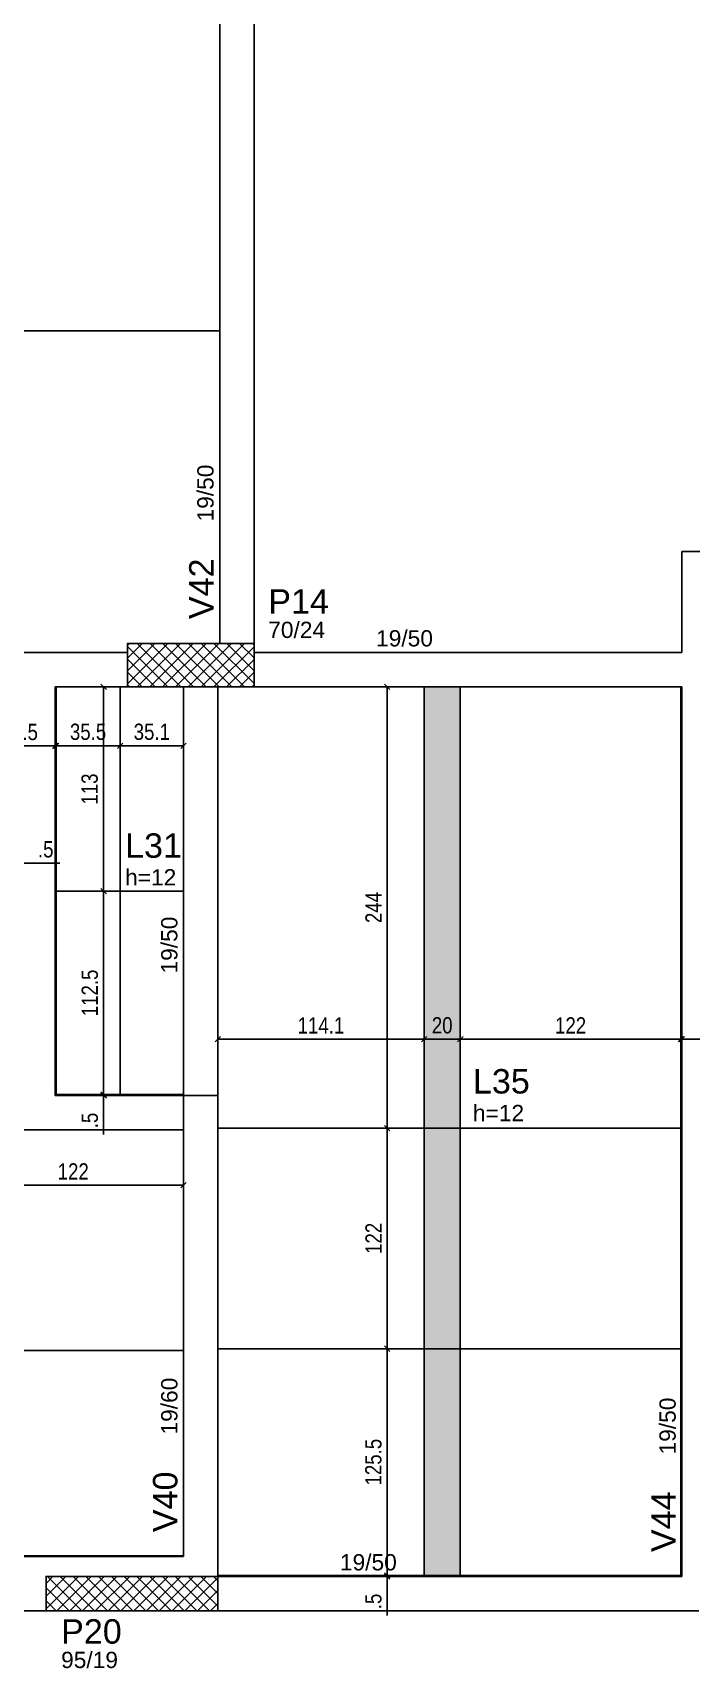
# Model space of a CAD drawing. Header units: millimetres. Extents: x 2797 to 7088, y 174 to 2922.
# Drawn here: x 5113 to 5477, y 790 to 1695 of the extents above; entities that cross this region are included whole.
import ezdxf

# ---------------------------------------------------------------- set-up
doc = ezdxf.new("R2010")
doc.units = ezdxf.units.MM
for name, color, linetype in [('3', 3, 'Continuous'), ('38', 7, 'Continuous'), ('8', 8, 'Continuous'), ('ES-VIGA', 3, 'Continuous'), ('L-D', 2, 'Continuous'), ('L-N', 4, 'Continuous'), ('P-D', 2, 'Continuous'), ('Painéis', 200, 'Continuous'), ('PIL-N', 4, 'Continuous'), ('Pilares', 5, 'Continuous'), ('VIG-D', 2, 'Continuous'), ('VIG-N', 4, 'Continuous')]:
    doc.layers.add(name, color=color, linetype=linetype)
doc.layers.add('Hachura', color=251, linetype='Continuous', lineweight=9)
doc.styles.add('COTA TECNICA-50', font='techl___.ttf', dxfattribs={"height": 9})
doc.styles.add('TQS_ARIAL', font='arial.ttf')
doc.dimstyles.new('COTA PAINEL-50', dxfattribs={"dimtxt": 9, "dimasz": 3, "dimexe": 3, "dimexo": 3, "dimgap": 3, "dimtad": 1, "dimdec": 1, "dimzin": 12, "dimdsep": 46, "dimtxsty": 'COTA TECNICA-50', "dimblk1": 'OBLIQUE', "dimblk2": 'OBLIQUE', "dimsah": 1, "dimcen": 0.9, "dimclrd": 4, "dimclre": 4, "dimclrt": 240, "dimadec": 1, "dimazin": 3, "dimtfac": 1, "dimtdec": 1, "dimtmove": 0, "dimatfit": 3, "dimfxl": 1, "dimtolj": 1, "dimtzin": 12, "dimarcsym": 0})

# ---------------------------------------------------------------- blocks, each defined once
blk = doc.blocks.new('_Oblique')
at = {"color": 0, "linetype": 'ByBlock', "lineweight": -2}
blk.add_line((-0.5, -0.5), (0.5, 0.5), dxfattribs=at)
blk = doc.blocks.new('*D28')
at = {"layer": 'Defpoints', "color": 0, "transparency": 16777216}
for p in [(5074.16, 1057.54), (5196.16, 1057.54), (5196.16, 1057.54)]:
    blk.add_point(p, dxfattribs=at)
at = {"layer": 'Painéis', "color": 4, "lineweight": -2, "transparency": 16777216}
blk.add_line((5074.16, 1057.54), (5196.16, 1057.54), dxfattribs=at)
at = {"layer": 'Painéis', "color": 4, "lineweight": -2, "transparency": 16777216, "xscale": 3, "yscale": 3, "zscale": 3, "rotation": 180}
blk.add_blockref('_Oblique', (5074.16, 1057.54), dxfattribs=at)
at = {"layer": 'Painéis', "color": 4, "lineweight": -2, "transparency": 16777216, "xscale": 3, "yscale": 3, "zscale": 3}
blk.add_blockref('_Oblique', (5196.16, 1057.54), dxfattribs=at)
at = {"layer": 'Painéis', "color": 240, "transparency": 16777216, "insert": (5135.16, 1065.1), "char_height": 9, "attachment_point": 5, "style": 'COTA TECNICA-50'}
blk.add_mtext('\\A1;122', dxfattribs=at)
blk = doc.blocks.new('*D30')
at = {"layer": 'Defpoints', "color": 0, "transparency": 16777216}
for p in [(5105.66, 1235.61), (5106.16, 1235.61), (5106.16, 1235.61)]:
    blk.add_point(p, dxfattribs=at)
at = {"layer": 'Painéis', "color": 4, "lineweight": -2, "transparency": 16777216}
for p, q in [((5105.66, 1235.61), (5102.66, 1235.61)), ((5105.66, 1235.61), (5106.16, 1235.61)), ((5106.16, 1235.61), (5127.75, 1235.61))]:
    blk.add_line(p, q, dxfattribs=at)
at = {"layer": 'Painéis', "color": 4, "lineweight": -2, "transparency": 16777216, "xscale": 3, "yscale": 3, "zscale": 3}
blk.add_blockref('_Oblique', (5105.66, 1235.61), dxfattribs=at)
at = {"layer": 'Painéis', "color": 4, "lineweight": -2, "transparency": 16777216, "xscale": 3, "yscale": 3, "zscale": 3, "rotation": 180}
blk.add_blockref('_Oblique', (5106.16, 1235.61), dxfattribs=at)
at = {"layer": 'Painéis', "color": 240, "transparency": 16777216, "insert": (5119.95, 1243.21), "char_height": 9, "attachment_point": 5, "style": 'COTA TECNICA-50'}
blk.add_mtext('\\A1;.5', dxfattribs=at)
blk = doc.blocks.new('*D239')
at = {"layer": 'Defpoints', "color": 0, "transparency": 16777216}
for p in [(5160.73, 1333.08), (5151.99, 1220.08), (5160.73, 1220.08)]:
    blk.add_point(p, dxfattribs=at)
at = {"layer": 'Painéis', "color": 4, "lineweight": -2, "transparency": 16777216}
for p, q in [((5157.73, 1333.08), (5148.99, 1333.08)), ((5151.99, 1333.08), (5151.99, 1220.08)), ((5157.73, 1220.08), (5148.99, 1220.08))]:
    blk.add_line(p, q, dxfattribs=at)
at = {"layer": 'Painéis', "color": 4, "lineweight": -2, "transparency": 16777216, "xscale": 3, "yscale": 3, "zscale": 3}
for p, rotation in [((5151.99, 1333.08), 90), ((5151.99, 1220.08), 270)]:
    blk.add_blockref('_Oblique', p, dxfattribs=dict(at, rotation=rotation))
at = {"layer": 'Painéis', "color": 240, "transparency": 16777216, "insert": (5144.29, 1276.58), "char_height": 9, "attachment_point": 5, "rotation": 90, "style": 'COTA TECNICA-50'}
blk.add_mtext('\\A1;113', dxfattribs=at)
blk = doc.blocks.new('*D240')
at = {"layer": 'Defpoints', "color": 0, "transparency": 16777216}
for p in [(5151.99, 1220.08), (5151.99, 1107.58), (5151.99, 1107.58)]:
    blk.add_point(p, dxfattribs=at)
at = {"layer": 'Painéis', "color": 4, "lineweight": -2, "transparency": 16777216}
blk.add_line((5151.99, 1220.08), (5151.99, 1107.58), dxfattribs=at)
at = {"layer": 'Painéis', "color": 4, "lineweight": -2, "transparency": 16777216, "xscale": 3, "yscale": 3, "zscale": 3}
for p, rotation in [((5151.99, 1220.08), 90), ((5151.99, 1107.58), 270)]:
    blk.add_blockref('_Oblique', p, dxfattribs=dict(at, rotation=rotation))
at = {"layer": 'Painéis', "color": 240, "transparency": 16777216, "insert": (5144.39, 1163.83), "char_height": 9, "attachment_point": 5, "rotation": 90, "style": 'COTA TECNICA-50'}
blk.add_mtext('\\A1;112.5', dxfattribs=at)
blk = doc.blocks.new('*D31')
at = {"layer": 'Defpoints', "color": 0, "transparency": 16777216}
for p in [(5151.99, 1107.58), (5151.99, 1107.08), (5151.99, 1107.08)]:
    blk.add_point(p, dxfattribs=at)
at = {"layer": 'Painéis', "color": 4, "lineweight": -2, "transparency": 16777216}
for p, q in [((5151.99, 1107.58), (5151.99, 1110.58)), ((5151.99, 1107.58), (5151.99, 1107.08)), ((5151.99, 1107.08), (5151.99, 1085.49))]:
    blk.add_line(p, q, dxfattribs=at)
at = {"layer": 'Painéis', "color": 4, "lineweight": -2, "transparency": 16777216, "xscale": 3, "yscale": 3, "zscale": 3}
for p, rotation in [((5151.99, 1107.58), 270), ((5151.99, 1107.08), 90)]:
    blk.add_blockref('_Oblique', p, dxfattribs=dict(at, rotation=rotation))
at = {"layer": 'Painéis', "color": 240, "transparency": 16777216, "insert": (5144.39, 1093.29), "char_height": 9, "attachment_point": 5, "rotation": 90, "style": 'COTA TECNICA-50'}
blk.add_mtext('\\A1;.5', dxfattribs=at)
blk = doc.blocks.new('*D32')
at = {"layer": 'Defpoints', "color": 0, "transparency": 16777216}
for p in [(5161.11, 1300.51), (5161.11, 1300.51), (5196.16, 1300.51)]:
    blk.add_point(p, dxfattribs=at)
at = {"layer": 'Painéis', "color": 4, "lineweight": -2, "transparency": 16777216}
blk.add_line((5196.16, 1300.51), (5161.11, 1300.51), dxfattribs=at)
at = {"layer": 'Painéis', "color": 4, "lineweight": -2, "transparency": 16777216, "xscale": 3, "yscale": 3, "zscale": 3, "rotation": 180}
blk.add_blockref('_Oblique', (5161.11, 1300.51), dxfattribs=at)
at = {"layer": 'Painéis', "color": 4, "lineweight": -2, "transparency": 16777216, "xscale": 3, "yscale": 3, "zscale": 3}
blk.add_blockref('_Oblique', (5196.16, 1300.51), dxfattribs=at)
at = {"layer": 'Painéis', "color": 240, "transparency": 16777216, "insert": (5178.63, 1308.21), "char_height": 9, "attachment_point": 5, "style": 'COTA TECNICA-50'}
blk.add_mtext('\\A1;35.1', dxfattribs=at)
blk = doc.blocks.new('*D241')
at = {"layer": 'Defpoints', "color": 0, "transparency": 16777216}
for p in [(5125.66, 1300.51), (5125.66, 1300.51), (5161.11, 1300.51)]:
    blk.add_point(p, dxfattribs=at)
at = {"layer": 'Painéis', "color": 4, "lineweight": -2, "transparency": 16777216}
blk.add_line((5161.11, 1300.51), (5125.66, 1300.51), dxfattribs=at)
at = {"layer": 'Painéis', "color": 4, "lineweight": -2, "transparency": 16777216, "xscale": 3, "yscale": 3, "zscale": 3, "rotation": 180}
blk.add_blockref('_Oblique', (5125.66, 1300.51), dxfattribs=at)
at = {"layer": 'Painéis', "color": 4, "lineweight": -2, "transparency": 16777216, "xscale": 3, "yscale": 3, "zscale": 3}
blk.add_blockref('_Oblique', (5161.11, 1300.51), dxfattribs=at)
at = {"layer": 'Painéis', "color": 240, "transparency": 16777216, "insert": (5143.38, 1308.21), "char_height": 9, "attachment_point": 5, "style": 'COTA TECNICA-50'}
blk.add_mtext('\\A1;35.5', dxfattribs=at)
blk = doc.blocks.new('*D33')
at = {"layer": 'Defpoints', "color": 0, "transparency": 16777216}
for p in [(5125.16, 1300.51), (5125.16, 1300.51), (5125.66, 1300.51)]:
    blk.add_point(p, dxfattribs=at)
at = {"layer": 'Painéis', "color": 4, "lineweight": -2, "transparency": 16777216}
for p, q in [((5125.16, 1300.51), (5103.56, 1300.51)), ((5125.66, 1300.51), (5125.16, 1300.51)), ((5125.66, 1300.51), (5128.66, 1300.51))]:
    blk.add_line(p, q, dxfattribs=at)
at = {"layer": 'Painéis', "color": 4, "lineweight": -2, "transparency": 16777216, "xscale": 3, "yscale": 3, "zscale": 3}
blk.add_blockref('_Oblique', (5125.16, 1300.51), dxfattribs=at)
at = {"layer": 'Painéis', "color": 4, "lineweight": -2, "transparency": 16777216, "xscale": 3, "yscale": 3, "zscale": 3, "rotation": 180}
blk.add_blockref('_Oblique', (5125.66, 1300.51), dxfattribs=at)
at = {"layer": 'Painéis', "color": 240, "transparency": 16777216, "insert": (5111.36, 1308.11), "char_height": 9, "attachment_point": 5, "style": 'COTA TECNICA-50'}
blk.add_mtext('\\A1;.5', dxfattribs=at)
blk = doc.blocks.new('*D242')
at = {"layer": 'Defpoints', "color": 0, "transparency": 16777216}
for p in [(5308.79, 1333.08), (5308.79, 1089.08), (5308.79, 1089.08)]:
    blk.add_point(p, dxfattribs=at)
at = {"layer": 'Painéis', "color": 4, "lineweight": -2, "transparency": 16777216}
blk.add_line((5308.79, 1333.08), (5308.79, 1089.08), dxfattribs=at)
at = {"layer": 'Painéis', "color": 4, "lineweight": -2, "transparency": 16777216, "xscale": 3, "yscale": 3, "zscale": 3}
for p, rotation in [((5308.79, 1333.08), 90), ((5308.79, 1089.08), 270)]:
    blk.add_blockref('_Oblique', p, dxfattribs=dict(at, rotation=rotation))
at = {"layer": 'Painéis', "color": 240, "transparency": 16777216, "insert": (5301.23, 1211.08), "char_height": 9, "attachment_point": 5, "rotation": 90, "style": 'COTA TECNICA-50'}
blk.add_mtext('\\A1;244', dxfattribs=at)
blk = doc.blocks.new('*D243')
at = {"layer": 'Defpoints', "color": 0, "transparency": 16777216}
for p in [(5308.79, 1089.08), (5308.79, 967.08), (5308.79, 967.08)]:
    blk.add_point(p, dxfattribs=at)
at = {"layer": 'Painéis', "color": 4, "lineweight": -2, "transparency": 16777216}
blk.add_line((5308.79, 1089.08), (5308.79, 967.08), dxfattribs=at)
at = {"layer": 'Painéis', "color": 4, "lineweight": -2, "transparency": 16777216, "xscale": 3, "yscale": 3, "zscale": 3}
for p, rotation in [((5308.79, 1089.08), 90), ((5308.79, 967.08), 270)]:
    blk.add_blockref('_Oblique', p, dxfattribs=dict(at, rotation=rotation))
at = {"layer": 'Painéis', "color": 240, "transparency": 16777216, "insert": (5301.24, 1028.08), "char_height": 9, "attachment_point": 5, "rotation": 90, "style": 'COTA TECNICA-50'}
blk.add_mtext('\\A1;122', dxfattribs=at)
blk = doc.blocks.new('*D244')
at = {"layer": 'Defpoints', "color": 0, "transparency": 16777216}
for p in [(5308.79, 967.08), (5308.79, 841.58), (5308.79, 841.58)]:
    blk.add_point(p, dxfattribs=at)
at = {"layer": 'Painéis', "color": 4, "lineweight": -2, "transparency": 16777216}
blk.add_line((5308.79, 967.08), (5308.79, 841.58), dxfattribs=at)
at = {"layer": 'Painéis', "color": 4, "lineweight": -2, "transparency": 16777216, "xscale": 3, "yscale": 3, "zscale": 3}
for p, rotation in [((5308.79, 967.08), 90), ((5308.79, 841.58), 270)]:
    blk.add_blockref('_Oblique', p, dxfattribs=dict(at, rotation=rotation))
at = {"layer": 'Painéis', "color": 240, "transparency": 16777216, "insert": (5301.2, 904.33), "char_height": 9, "attachment_point": 5, "rotation": 90, "style": 'COTA TECNICA-50'}
blk.add_mtext('\\A1;125.5', dxfattribs=at)
blk = doc.blocks.new('*D34')
at = {"layer": 'Defpoints', "color": 0, "transparency": 16777216}
for p in [(5308.79, 841.58), (5308.79, 841.08), (5308.79, 841.08)]:
    blk.add_point(p, dxfattribs=at)
at = {"layer": 'Painéis', "color": 4, "lineweight": -2, "transparency": 16777216}
for p, q in [((5308.79, 841.58), (5308.79, 844.58)), ((5308.79, 841.58), (5308.79, 841.08)), ((5308.79, 841.08), (5308.79, 819.49))]:
    blk.add_line(p, q, dxfattribs=at)
at = {"layer": 'Painéis', "color": 4, "lineweight": -2, "transparency": 16777216, "xscale": 3, "yscale": 3, "zscale": 3}
for p, rotation in [((5308.79, 841.58), 270), ((5308.79, 841.08), 90)]:
    blk.add_blockref('_Oblique', p, dxfattribs=dict(at, rotation=rotation))
at = {"layer": 'Painéis', "color": 240, "transparency": 16777216, "insert": (5301.2, 827.29), "char_height": 9, "attachment_point": 5, "rotation": 90, "style": 'COTA TECNICA-50'}
blk.add_mtext('\\A1;.5', dxfattribs=at)
blk = doc.blocks.new('*D35')
at = {"layer": 'Defpoints', "color": 0, "transparency": 16777216}
for p in [(5215.16, 1138.29), (5329.23, 1138.29), (5329.23, 1138.29)]:
    blk.add_point(p, dxfattribs=at)
at = {"layer": 'Painéis', "color": 4, "lineweight": -2, "transparency": 16777216}
blk.add_line((5215.16, 1138.29), (5329.23, 1138.29), dxfattribs=at)
at = {"layer": 'Painéis', "color": 4, "lineweight": -2, "transparency": 16777216, "xscale": 3, "yscale": 3, "zscale": 3, "rotation": 180}
blk.add_blockref('_Oblique', (5215.16, 1138.29), dxfattribs=at)
at = {"layer": 'Painéis', "color": 4, "lineweight": -2, "transparency": 16777216, "xscale": 3, "yscale": 3, "zscale": 3}
blk.add_blockref('_Oblique', (5329.23, 1138.29), dxfattribs=at)
at = {"layer": 'Painéis', "color": 240, "transparency": 16777216, "insert": (5272.19, 1145.86), "char_height": 9, "attachment_point": 5, "style": 'COTA TECNICA-50'}
blk.add_mtext('\\A1;114.1', dxfattribs=at)
blk = doc.blocks.new('*D36')
at = {"layer": 'Defpoints', "color": 0, "transparency": 16777216}
for p in [(5329.23, 1138.29), (5349.23, 1138.29), (5349.23, 1138.29)]:
    blk.add_point(p, dxfattribs=at)
at = {"layer": 'Painéis', "color": 4, "lineweight": -2, "transparency": 16777216}
blk.add_line((5329.23, 1138.29), (5349.23, 1138.29), dxfattribs=at)
at = {"layer": 'Painéis', "color": 4, "lineweight": -2, "transparency": 16777216, "xscale": 3, "yscale": 3, "zscale": 3, "rotation": 180}
blk.add_blockref('_Oblique', (5329.23, 1138.29), dxfattribs=at)
at = {"layer": 'Painéis', "color": 4, "lineweight": -2, "transparency": 16777216, "xscale": 3, "yscale": 3, "zscale": 3}
blk.add_blockref('_Oblique', (5349.23, 1138.29), dxfattribs=at)
at = {"layer": 'Painéis', "color": 240, "transparency": 16777216, "insert": (5339.23, 1145.88), "char_height": 9, "attachment_point": 5, "style": 'COTA TECNICA-50'}
blk.add_mtext('\\A1;20', dxfattribs=at)
blk = doc.blocks.new('*D37')
at = {"layer": 'Defpoints', "color": 0, "transparency": 16777216}
for p in [(5349.23, 1138.29), (5471.23, 1138.29), (5471.23, 1138.29)]:
    blk.add_point(p, dxfattribs=at)
at = {"layer": 'Painéis', "color": 4, "lineweight": -2, "transparency": 16777216}
blk.add_line((5349.23, 1138.29), (5471.23, 1138.29), dxfattribs=at)
at = {"layer": 'Painéis', "color": 4, "lineweight": -2, "transparency": 16777216, "xscale": 3, "yscale": 3, "zscale": 3, "rotation": 180}
blk.add_blockref('_Oblique', (5349.23, 1138.29), dxfattribs=at)
at = {"layer": 'Painéis', "color": 4, "lineweight": -2, "transparency": 16777216, "xscale": 3, "yscale": 3, "zscale": 3}
blk.add_blockref('_Oblique', (5471.23, 1138.29), dxfattribs=at)
at = {"layer": 'Painéis', "color": 240, "transparency": 16777216, "insert": (5410.23, 1145.85), "char_height": 9, "attachment_point": 5, "style": 'COTA TECNICA-50'}
blk.add_mtext('\\A1;122', dxfattribs=at)
blk = doc.blocks.new('*D38')
at = {"layer": 'Defpoints', "color": 0, "transparency": 16777216}
for p in [(5471.23, 1138.29), (5471.73, 1138.29), (5471.73, 1138.29)]:
    blk.add_point(p, dxfattribs=at)
at = {"layer": 'Painéis', "color": 4, "lineweight": -2, "transparency": 16777216}
for p, q in [((5471.23, 1138.29), (5468.23, 1138.29)), ((5471.23, 1138.29), (5471.73, 1138.29)), ((5471.73, 1138.29), (5493.32, 1138.29))]:
    blk.add_line(p, q, dxfattribs=at)
at = {"layer": 'Painéis', "color": 4, "lineweight": -2, "transparency": 16777216, "xscale": 3, "yscale": 3, "zscale": 3}
blk.add_blockref('_Oblique', (5471.23, 1138.29), dxfattribs=at)
at = {"layer": 'Painéis', "color": 4, "lineweight": -2, "transparency": 16777216, "xscale": 3, "yscale": 3, "zscale": 3, "rotation": 180}
blk.add_blockref('_Oblique', (5471.73, 1138.29), dxfattribs=at)
at = {"layer": 'Painéis', "color": 240, "transparency": 16777216, "insert": (5485.53, 1145.89), "char_height": 9, "attachment_point": 5, "style": 'COTA TECNICA-50'}
blk.add_mtext('\\A1;.5', dxfattribs=at)

msp = doc.modelspace()

# ---------------------------------------------------------------- hatches: boundary and pattern name
at = {"layer": 'Hachura', "linetype": 'ByBlock'}
h = msp.add_hatch(color=256, dxfattribs=at)
h.dxf.hatch_style = 1
h.paths.add_polyline_path([(5349.23, 1333.08), (5329.23, 1333.08), (5329.23, 841.58), (5349.23, 841.58)])

# ---------------------------------------------------------------- linework, layer by layer
at = {"layer": '3', "color": 7, "linetype": 'Continuous'}
msp.add_line((5090.66, 1530.08), (5216.16, 1530.08), dxfattribs=at)
at = {"layer": '8', "color": 250, "linetype": 'Continuous'}
for p, q in [((5165.15, 1334.82), (5187.42, 1357.08)), ((5165.15, 1341.89), (5180.35, 1357.08)), ((5165.15, 1348.96), (5173.27, 1357.08)), ((5165.15, 1356.03), (5166.2, 1357.08)), ((5170.49, 1333.08), (5194.49, 1357.08)), ((5170.6, 1357.08), (5194.6, 1333.08)), ((5177.56, 1333.08), (5201.56, 1357.08)), ((5177.67, 1357.08), (5201.67, 1333.08)), ((5184.63, 1333.08), (5208.63, 1357.08)), ((5184.74, 1357.08), (5208.74, 1333.08)), ((5191.7, 1333.08), (5215.7, 1357.08)), ((5191.81, 1357.08), (5215.81, 1333.08)), ((5198.77, 1333.08), (5222.77, 1357.08)), ((5198.88, 1357.08), (5222.88, 1333.08)), ((5205.84, 1333.08), (5229.84, 1357.08)), ((5205.95, 1357.08), (5229.95, 1333.08)), ((5213.02, 1357.08), (5235.15, 1334.96)), ((5220.09, 1357.08), (5235.15, 1342.03)), ((5227.16, 1357.08), (5235.15, 1349.1)), ((5234.23, 1357.08), (5235.15, 1356.17)), ((5165.15, 1355.46), (5187.52, 1333.08)), ((5165.15, 1348.39), (5180.45, 1333.08)), ((5212.91, 1333.08), (5235.15, 1355.32)), ((5219.99, 1333.08), (5235.15, 1348.25)), ((5165.15, 1341.32), (5173.38, 1333.08)), ((5227.06, 1333.08), (5235.15, 1341.18)), ((5165.15, 1334.24), (5166.31, 1333.08)), ((5234.13, 1333.08), (5235.15, 1334.11)), ((5120.15, 823.13), (5138.11, 841.08)), ((5120.15, 830.2), (5131.04, 841.08)), ((5120.15, 837.27), (5123.97, 841.08)), ((5120.15, 834.77), (5132.84, 822.08)), ((5120.91, 841.08), (5139.91, 822.08)), ((5126.18, 822.08), (5145.18, 841.08)), ((5127.98, 841.08), (5146.98, 822.08)), ((5133.25, 822.08), (5152.25, 841.08)), ((5135.05, 841.08), (5154.05, 822.08)), ((5140.32, 822.08), (5159.32, 841.08)), ((5142.12, 841.08), (5161.12, 822.08)), ((5147.39, 822.08), (5166.39, 841.08)), ((5149.19, 841.08), (5168.19, 822.08)), ((5154.46, 822.08), (5173.46, 841.08)), ((5156.27, 841.08), (5175.27, 822.08)), ((5161.53, 822.08), (5180.53, 841.08)), ((5163.34, 841.08), (5182.34, 822.08)), ((5168.6, 822.08), (5187.6, 841.08)), ((5170.41, 841.08), (5189.41, 822.08)), ((5175.68, 822.08), (5194.68, 841.08)), ((5177.48, 841.08), (5196.48, 822.08)), ((5182.75, 822.08), (5201.75, 841.08)), ((5184.55, 841.08), (5203.55, 822.08)), ((5189.82, 822.08), (5208.82, 841.08)), ((5191.62, 841.08), (5210.62, 822.08)), ((5196.89, 822.08), (5215.15, 840.35)), ((5198.69, 841.08), (5215.15, 824.62)), ((5203.96, 822.08), (5215.15, 833.28)), ((5205.76, 841.08), (5215.15, 831.69)), ((5212.83, 841.08), (5215.15, 838.76)), ((5120.15, 827.7), (5125.77, 822.08)), ((5211.03, 822.08), (5215.15, 826.21))]:
    msp.add_line(p, q, dxfattribs=at)
at = {"layer": 'ES-VIGA'}
for points in [[(5216.16, 1902.98), (5216.16, 1530.08)], [(5235.16, 1530.08), (5235.16, 1902.98)], [(5216.16, 1530.08), (5216.16, 1357.08)], [(5235.16, 1357.08), (5235.16, 1530.08)], [(5471.73, 1408.03), (5471.73, 1352.08)], [(5735.98, 1408.03), (5471.73, 1408.03)], [(5115.66, 1352.08), (4965.15, 1352.08)], [(5165.15, 1352.08), (5115.66, 1352.08)], [(5471.73, 1352.08), (5235.15, 1352.08)], [(5125.16, 1107.08), (5125.16, 1333.08)], [(5125.16, 1333.08), (5165.15, 1333.08)], [(5196.16, 1333.08), (5196.16, 1107.08)], [(5215.16, 1107.08), (5215.16, 1333.08)], [(5235.15, 1333.08), (5471.73, 1333.08)], [(5471.73, 1333.08), (5471.73, 1100.43)], [(5215.16, 1107.08), (5125.16, 1107.08)], [(5196.16, 1088.08), (5196.16, 1107.08)], [(5215.16, 841.08), (5215.16, 1107.08)], [(5471.73, 1100.43), (5471.73, 841.08)], [(4965.15, 1088.08), (5115.66, 1088.08)], [(5115.66, 1088.08), (5196.16, 1088.08)], [(5196.16, 1088.08), (5196.16, 852.08)], [(5196.16, 852.08), (4965.15, 852.08)], [(5471.73, 841.08), (5215.16, 841.08)], [(4955.65, 822.08), (5120.15, 822.08)], [(5215.15, 822.08), (5481.23, 822.08)]]:
    msp.add_lwpolyline(points, dxfattribs=at)
at = {"layer": 'Painéis'}
for p, q in [((5125.66, 1333.08), (5125.66, 1107.58)), ((5161.11, 1333.08), (5161.11, 1107.58)), ((5329.23, 1333.08), (5329.23, 841.58)), ((5349.23, 1333.08), (5349.23, 841.58)), ((5471.23, 1333.08), (5471.23, 841.58)), ((5125.66, 1220.08), (5196.16, 1220.08)), ((5125.66, 1107.58), (5196.16, 1107.58)), ((5215.16, 1089.08), (5471.23, 1089.08)), ((5196.16, 966.08), (4965.65, 966.08)), ((5215.16, 967.08), (5471.23, 967.08)), ((5196.16, 852.58), (4965.65, 852.58)), ((5215.16, 841.58), (5471.23, 841.58))]:
    msp.add_line(p, q, dxfattribs=at)
at = {"layer": 'Pilares'}
for points in [[(5165.15, 1333.08), (5235.15, 1333.08), (5235.15, 1357.08), (5165.15, 1357.08), (5165.15, 1333.08)], [(5120.15, 822.08), (5215.15, 822.08), (5215.15, 841.08), (5120.15, 841.08), (5120.15, 822.08)]]:
    msp.add_lwpolyline(points, dxfattribs=at)

# ---------------------------------------------------------------- texts
at = {"layer": '38', "color": 7, "linetype": 'Continuous', "style": 'TQS_ARIAL'}
msp.add_text('VER PROJETO ESPECÍFICO', height=13.5, rotation=50.589, dxfattribs=at).set_placement((5024.91, 1640.31))
at = {"layer": 'L-D', "linetype": 'Continuous', "style": 'TQS_ARIAL'}
for p in [(5163.84, 1223.28), (5356.21, 1092.9)]:
    msp.add_text('h=12', height=9, dxfattribs=at).set_placement(p)
at = {"layer": 'L-N', "linetype": 'Continuous', "style": 'TQS_ARIAL'}
for s, p in [('L31', (5163.84, 1238.58)), ('L35', (5356.21, 1108.2))]:
    msp.add_text(s, height=13.5, dxfattribs=at).set_placement(p)
at = {"layer": 'P-D', "linetype": 'Continuous', "style": 'TQS_ARIAL'}
for s, p in [('70/24', (5243.01, 1360.13)), ('95/19', (5128.46, 790.44))]:
    msp.add_text(s, height=9, dxfattribs=at).set_placement(p)
at = {"layer": 'PIL-N', "linetype": 'Continuous', "style": 'TQS_ARIAL'}
for s, p in [('P14', (5243.01, 1373.63)), ('P20', (5128.46, 803.94))]:
    msp.add_text(s, height=13.5, dxfattribs=at).set_placement(p)
at = {"layer": 'VIG-D', "linetype": 'Continuous', "style": 'TQS_ARIAL'}
for s, p in [('19/50', (5212.78, 1424.58)), ('19/50', (5192.78, 1174.58)), ('19/60', (5192.78, 919.58)), ('19/50', (5468.35, 908.58))]:
    msp.add_text(s, height=9, rotation=90, dxfattribs=at).set_placement(p)
for p in [(5302.65, 1355.46), (5282.66, 844.46)]:
    msp.add_text('19/50', height=9, dxfattribs=at).set_placement(p)
at = {"layer": 'VIG-N', "linetype": 'Continuous', "style": 'TQS_ARIAL'}
for s, p in [('V42', (5212.78, 1370.58)), ('V40', (5192.78, 865.58)), ('V44', (5468.35, 854.58))]:
    msp.add_text(s, height=13.5, rotation=90, dxfattribs=at).set_placement(p)

# ---------------------------------------------------------------- dimensions: what is measured, and where the dimension line sits
at = {"layer": 'Painéis'}
for base, p1, p2, angle, picture, middle in [((5151.99, 1220.08), (5160.73, 1333.08), (5160.73, 1220.08), 90, '*D239', (5144.29, 1276.58)), ((5308.79, 1089.08), (5308.79, 1333.08), (5308.79, 1089.08), 90, '*D242', (5301.23, 1211.08)), ((5151.99, 1107.58), (5151.99, 1220.08), (5151.99, 1107.58), 90, '*D240', (5144.39, 1163.83)), ((5151.99, 1107.08), (5151.99, 1107.58), (5151.99, 1107.08), 90, '*D31', (5144.39, 1093.29)), ((5308.79, 967.08), (5308.79, 1089.08), (5308.79, 967.08), 90, '*D243', (5301.24, 1028.08)), ((5196.16, 1057.54), (5074.16, 1057.54), (5196.16, 1057.54), 180, '*D28', (5135.16, 1065.1)), ((5308.79, 841.58), (5308.79, 967.08), (5308.79, 841.58), 90, '*D244', (5301.2, 904.33)), ((5308.79, 841.08), (5308.79, 841.58), (5308.79, 841.08), 90, '*D34', (5301.2, 827.29))]:
    dim = msp.add_linear_dim(base=base, p1=p1, p2=p2, angle=angle, dimstyle='COTA PAINEL-50', dxfattribs=at)
    dim.commit()
    dim.dimension.update_dxf_attribs({"geometry": picture, "text_midpoint": middle})
for base, p1, p2, picture, middle in [((5125.16, 1300.51), (5125.66, 1300.51), (5125.16, 1300.51), '*D33', (5111.36, 1308.11)), ((5125.6558, 1300.5149), (5161.1079, 1300.5149), (5125.6558, 1300.5149), '*D241', (5143.3818, 1308.2123)), ((5161.1079, 1300.5149), (5196.16, 1300.5149), (5161.1079, 1300.5149), '*D32', (5178.6339, 1308.2123)), ((5106.16, 1235.61), (5105.66, 1235.61), (5106.16, 1235.61), '*D30', (5119.95, 1243.21)), ((5329.23, 1138.29), (5215.16, 1138.29), (5329.23, 1138.29), '*D35', (5272.19, 1145.86)), ((5349.23, 1138.29), (5329.23, 1138.29), (5349.23, 1138.29), '*D36', (5339.23, 1145.88)), ((5471.23, 1138.29), (5349.23, 1138.29), (5471.23, 1138.29), '*D37', (5410.23, 1145.85)), ((5471.73, 1138.29), (5471.23, 1138.29), (5471.73, 1138.29), '*D38', (5485.53, 1145.89))]:
    dim = msp.add_linear_dim(base=base, p1=p1, p2=p2, dimstyle='COTA PAINEL-50', dxfattribs=at)
    dim.commit()
    dim.dimension.update_dxf_attribs({"geometry": picture, "text_midpoint": middle})

doc.saveas('drawing.dxf')
